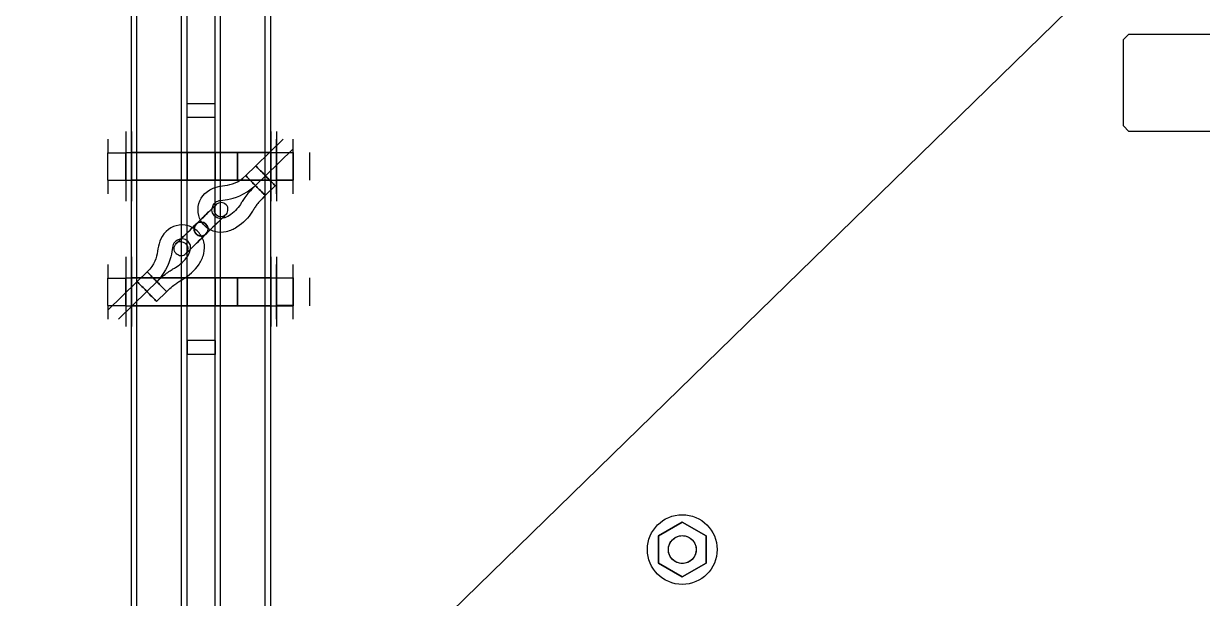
# Model space of a CAD drawing. Extents: x 0 to 2438, y 0 to 2056.
# Drawn here: x 715.5 to 926.7, y 599.9 to 703 of the extents above; entities that cross this region are included whole.
import ezdxf

# ---------------------------------------------------------------- set-up
doc = ezdxf.new("R2010")
doc.units = 0
doc.layers.get('0').update_dxf_attribs({"linetype": 'CONTINUOUS'})

msp = doc.modelspace()

# ---------------------------------------------------------------- linework, layer by layer
at = {"color": 253}
for p, q in [((734.773, 409.631), (734.773, 957.633)), ((735.771, 409.631), (735.771, 957.633)), ((743.772, 409.631), (743.772, 957.633)), ((744.77, 409.631), (744.77, 957.633)), ((749.773, 409.631), (749.773, 957.633)), ((750.771, 409.631), (750.771, 957.633)), ((758.772, 409.631), (758.772, 957.633)), ((759.77, 409.631), (759.77, 957.633)), ((377.575, 192.845), (1132.58, 929.869)), ((377.575, 192.845), (1108.26, 906.134)), ((377.575, 192.845), (1108.26, 906.134)), ((913.574, 701.132), (912.576, 700.133)), ((913.574, 701.132), (912.576, 700.133)), ((912.576, 684.632), (912.576, 700.133)), ((912.576, 684.632), (912.576, 700.133)), ((913.574, 701.132), (1026.58, 701.132)), ((913.574, 701.132), (1026.58, 701.132)), ((744.77, 686.135), (744.77, 688.633)), ((744.77, 686.135), (744.77, 688.633)), ((749.773, 688.633), (744.77, 688.633)), ((749.773, 686.135), (749.773, 688.633)), ((744.77, 646.134), (744.77, 686.135)), ((749.773, 686.135), (744.77, 686.135)), ((744.77, 646.134), (744.77, 686.135)), ((749.773, 646.134), (749.773, 686.135)), ((913.574, 683.634), (912.576, 684.632)), ((913.574, 683.634), (912.576, 684.632)), ((733.771, 683.634), (733.771, 671.135)), ((734.773, 677.383), (734.773, 683.634)), ((734.773, 683.634), (734.773, 671.135)), ((759.77, 677.383), (759.77, 683.634)), ((759.77, 683.634), (759.77, 671.135)), ((760.772, 683.634), (760.772, 671.135)), ((1026.58, 683.634), (913.574, 683.634)), ((1026.58, 683.634), (913.574, 683.634)), ((730.571, 682.29), (730.571, 679.838)), ((733.771, 682.29), (733.771, 679.838)), ((733.771, 682.29), (733.771, 679.838)), ((761.996, 682.29), (757.065, 677.478)), ((758.811, 675.686), (763.771, 680.53)), ((760.772, 679.838), (760.772, 682.29)), ((760.772, 679.838), (760.772, 682.29)), ((763.771, 679.838), (763.771, 682.29)), ((730.571, 674.931), (730.571, 679.838)), ((730.571, 679.838), (733.771, 679.838)), ((733.771, 677.383), (733.771, 679.884)), ((733.771, 679.884), (733.771, 674.882)), ((733.771, 679.838), (733.771, 679.884)), ((733.771, 679.884), (733.771, 679.838)), ((733.771, 679.884), (734.773, 679.884)), ((733.771, 679.884), (753.773, 679.884)), ((733.771, 679.838), (733.771, 679.027)), ((733.771, 679.027), (733.771, 679.838)), ((733.771, 674.931), (733.771, 679.838)), ((733.771, 674.931), (733.771, 679.838)), ((733.771, 679.027), (733.771, 678.198)), ((733.771, 678.198), (733.771, 679.027)), ((734.773, 677.383), (734.773, 679.884)), ((734.773, 679.884), (734.773, 674.882)), ((734.773, 677.383), (734.773, 679.884)), ((734.773, 679.884), (734.773, 674.882)), ((744.77, 679.884), (734.773, 679.884)), ((744.77, 677.383), (744.77, 679.884)), ((744.77, 679.884), (744.77, 674.882)), ((744.77, 677.383), (744.77, 679.884)), ((744.77, 679.884), (744.77, 674.882)), ((749.773, 679.884), (744.77, 679.884)), ((749.773, 677.383), (749.773, 679.884)), ((749.773, 679.884), (749.773, 674.882)), ((749.773, 677.383), (749.773, 679.884)), ((749.773, 679.884), (749.773, 674.882)), ((759.77, 679.884), (749.773, 679.884)), ((753.773, 674.882), (753.773, 679.884)), ((753.773, 679.884), (753.773, 677.383)), ((753.773, 679.884), (763.771, 679.884)), ((759.77, 677.383), (759.77, 679.884)), ((759.77, 679.884), (759.77, 674.882)), ((759.77, 677.383), (759.77, 679.884)), ((759.77, 679.884), (759.77, 674.882)), ((759.77, 679.884), (760.772, 679.884)), ((760.772, 677.383), (760.772, 679.884)), ((760.772, 679.884), (760.772, 674.882)), ((760.772, 677.383), (760.772, 679.884)), ((760.772, 679.884), (760.772, 674.882)), ((760.772, 679.884), (763.771, 679.884)), ((760.772, 679.838), (760.772, 674.931)), ((763.771, 679.838), (760.772, 679.838)), ((760.772, 679.838), (760.772, 674.931)), ((763.771, 677.383), (763.771, 679.884)), ((763.771, 679.884), (763.771, 674.882)), ((763.771, 679.838), (763.771, 674.931)), ((766.77, 674.882), (766.77, 679.884)), ((733.771, 678.198), (733.771, 677.383)), ((733.771, 676.571), (733.771, 678.198)), ((733.771, 674.882), (733.771, 677.383)), ((733.771, 677.383), (733.771, 676.571)), ((733.771, 675.742), (733.771, 676.571)), ((733.771, 676.571), (733.771, 675.742)), ((734.773, 671.135), (734.773, 677.383)), ((734.773, 674.882), (734.773, 677.383)), ((734.773, 674.882), (734.773, 677.383)), ((744.77, 674.882), (744.77, 677.383)), ((744.77, 674.882), (744.77, 677.383)), ((749.773, 674.882), (749.773, 677.383)), ((749.773, 674.882), (749.773, 677.383)), ((753.773, 677.383), (753.773, 674.882)), ((755.276, 675.728), (757.065, 677.478)), ((757.065, 677.478), (757.086, 677.453)), ((757.086, 677.453), (757.065, 677.478)), ((757.086, 677.453), (757.065, 677.478)), ((757.065, 677.478), (757.086, 677.453)), ((757.086, 677.453), (757.149, 677.386)), ((757.149, 677.386), (757.086, 677.453)), ((757.149, 677.386), (757.086, 677.453)), ((757.086, 677.453), (757.149, 677.386)), ((757.149, 677.386), (757.255, 677.28)), ((757.255, 677.28), (757.149, 677.386)), ((757.255, 677.28), (757.149, 677.386)), ((757.149, 677.386), (757.255, 677.28)), ((757.255, 677.28), (757.393, 677.139)), ((757.393, 677.139), (757.255, 677.28)), ((757.393, 677.139), (757.255, 677.28)), ((757.255, 677.28), (757.393, 677.139)), ((757.393, 677.139), (757.558, 676.97)), ((757.558, 676.97), (757.393, 677.139)), ((757.558, 676.97), (757.393, 677.139)), ((757.393, 677.139), (757.558, 676.97)), ((757.558, 676.97), (757.742, 676.779)), ((757.742, 676.779), (757.558, 676.97)), ((757.742, 676.779), (757.558, 676.97)), ((757.558, 676.97), (757.742, 676.779)), ((757.742, 676.779), (757.936, 676.582)), ((757.936, 676.582), (757.742, 676.779)), ((757.936, 676.582), (757.742, 676.779)), ((757.742, 676.779), (757.936, 676.582)), ((757.936, 676.582), (758.134, 676.381)), ((758.134, 676.381), (757.936, 676.582)), ((758.134, 676.381), (757.936, 676.582)), ((757.936, 676.582), (758.134, 676.381)), ((758.134, 676.381), (758.317, 676.194)), ((758.317, 676.194), (758.134, 676.381)), ((758.317, 676.194), (758.134, 676.381)), ((758.134, 676.381), (758.317, 676.194)), ((758.317, 676.194), (758.483, 676.025)), ((758.483, 676.025), (758.317, 676.194)), ((758.483, 676.025), (758.317, 676.194)), ((758.317, 676.194), (758.483, 676.025)), ((759.77, 671.135), (759.77, 677.383)), ((759.77, 674.882), (759.77, 677.383)), ((759.77, 674.882), (759.77, 677.383)), ((760.772, 674.882), (760.772, 677.383)), ((760.772, 674.882), (760.772, 677.383)), ((763.771, 674.882), (763.771, 677.383)), ((730.571, 674.931), (730.571, 672.476)), ((730.571, 674.931), (733.771, 674.931)), ((733.771, 674.931), (733.771, 675.742)), ((733.771, 675.742), (733.771, 674.931)), ((733.771, 674.931), (733.771, 674.882)), ((733.771, 674.882), (733.771, 674.931)), ((733.771, 674.931), (733.771, 672.476)), ((733.771, 674.931), (733.771, 672.476)), ((733.771, 674.882), (734.773, 674.882)), ((733.771, 674.882), (753.773, 674.882)), ((744.77, 674.882), (734.773, 674.882)), ((749.773, 674.882), (744.77, 674.882)), ((759.77, 674.882), (749.773, 674.882)), ((753.773, 674.882), (763.771, 674.882)), ((758.811, 675.686), (757.022, 673.94)), ((757.022, 673.94), (758.811, 675.686)), ((758.483, 676.025), (758.62, 675.883)), ((758.62, 675.883), (758.483, 676.025)), ((758.62, 675.883), (758.483, 676.025)), ((758.483, 676.025), (758.62, 675.883)), ((758.62, 675.883), (758.723, 675.774)), ((758.723, 675.774), (758.62, 675.883)), ((758.723, 675.774), (758.62, 675.883)), ((758.62, 675.883), (758.723, 675.774)), ((758.723, 675.774), (758.79, 675.707)), ((758.79, 675.707), (758.723, 675.774)), ((758.79, 675.707), (758.723, 675.774)), ((758.723, 675.774), (758.79, 675.707)), ((758.79, 675.707), (758.811, 675.686)), ((758.811, 675.686), (758.79, 675.707)), ((758.811, 675.686), (758.79, 675.707)), ((758.79, 675.707), (758.811, 675.686)), ((758.832, 675.665), (758.811, 675.686)), ((758.811, 675.686), (758.832, 675.665)), ((758.896, 675.598), (758.832, 675.665)), ((758.832, 675.665), (758.896, 675.598)), ((759.001, 675.492), (758.896, 675.598)), ((758.896, 675.598), (759.001, 675.492)), ((759.139, 675.351), (759.001, 675.492)), ((759.001, 675.492), (759.139, 675.351)), ((759.305, 675.178), (759.139, 675.351)), ((759.139, 675.351), (759.305, 675.178)), ((759.492, 674.991), (759.305, 675.178)), ((759.305, 675.178), (759.492, 674.991)), ((759.682, 674.793), (759.492, 674.991)), ((759.492, 674.991), (759.682, 674.793)), ((759.876, 674.592), (759.682, 674.793)), ((759.682, 674.793), (759.876, 674.592)), ((759.77, 674.882), (760.772, 674.882)), ((760.063, 674.405), (759.876, 674.592)), ((759.876, 674.592), (760.063, 674.405)), ((760.229, 674.236), (760.063, 674.405)), ((760.063, 674.405), (760.229, 674.236)), ((760.367, 674.095), (760.229, 674.236)), ((760.229, 674.236), (760.367, 674.095)), ((760.472, 673.985), (760.367, 674.095)), ((760.367, 674.095), (760.472, 673.985)), ((763.771, 674.931), (760.772, 674.931)), ((760.772, 672.476), (760.772, 674.931)), ((760.772, 672.476), (760.772, 674.931)), ((760.772, 674.882), (763.771, 674.882)), ((763.771, 672.476), (763.771, 674.931)), ((757.043, 673.918), (757.022, 673.94)), ((757.022, 673.94), (757.043, 673.918)), ((757.107, 673.851), (757.043, 673.918)), ((757.043, 673.918), (757.107, 673.851)), ((757.213, 673.746), (757.107, 673.851)), ((757.107, 673.851), (757.213, 673.746)), ((757.35, 673.604), (757.213, 673.746)), ((757.213, 673.746), (757.35, 673.604)), ((757.516, 673.435), (757.35, 673.604)), ((757.35, 673.604), (757.516, 673.435)), ((757.7, 673.245), (757.516, 673.435)), ((757.516, 673.435), (757.7, 673.245)), ((757.894, 673.047), (757.7, 673.245)), ((757.7, 673.245), (757.894, 673.047)), ((758.088, 672.846), (757.894, 673.047)), ((757.894, 673.047), (758.088, 672.846)), ((758.275, 672.659), (758.088, 672.846)), ((758.088, 672.846), (758.275, 672.659)), ((758.44, 672.49), (758.275, 672.659)), ((758.275, 672.659), (758.44, 672.49)), ((758.578, 672.349), (758.44, 672.49)), ((758.44, 672.49), (758.578, 672.349)), ((758.68, 672.239), (758.578, 672.349)), ((758.578, 672.349), (758.68, 672.239)), ((758.747, 672.176), (758.68, 672.239)), ((758.68, 672.239), (758.747, 672.176)), ((758.769, 672.151), (758.747, 672.176)), ((758.747, 672.176), (758.769, 672.151)), ((760.557, 673.897), (758.769, 672.151)), ((760.536, 673.918), (760.472, 673.985)), ((760.472, 673.985), (760.536, 673.918)), ((760.557, 673.897), (760.536, 673.918)), ((760.536, 673.918), (760.557, 673.897)), ((748.168, 667.008), (748.168, 667.008)), ((730.571, 659.79), (730.571, 657.338)), ((733.771, 661.134), (733.771, 648.631)), ((733.771, 659.79), (733.771, 657.338)), ((733.771, 659.79), (733.771, 657.338)), ((734.773, 654.883), (734.773, 661.134)), ((734.773, 661.134), (734.773, 648.631)), ((759.77, 654.883), (759.77, 661.134)), ((759.77, 661.134), (759.77, 648.631)), ((760.772, 661.134), (760.772, 648.631)), ((760.772, 657.338), (760.772, 659.79)), ((760.772, 657.338), (760.772, 659.79)), ((763.771, 657.338), (763.771, 659.79)), ((730.571, 652.431), (730.571, 657.338)), ((730.571, 657.338), (733.771, 657.338)), ((733.771, 654.883), (733.771, 657.384)), ((733.771, 657.384), (733.771, 652.381)), ((733.771, 657.338), (733.771, 657.384)), ((733.771, 657.384), (733.771, 657.338)), ((733.771, 657.384), (734.773, 657.384)), ((733.771, 657.384), (753.773, 657.384)), ((733.771, 657.338), (733.771, 656.527)), ((733.771, 656.527), (733.771, 657.338)), ((733.771, 652.431), (733.771, 657.338)), ((733.771, 652.431), (733.771, 657.338)), ((734.773, 654.883), (734.773, 657.384)), ((734.773, 657.384), (734.773, 652.381)), ((734.773, 654.883), (734.773, 657.384)), ((734.773, 657.384), (734.773, 652.381)), ((744.77, 657.384), (734.773, 657.384)), ((737.598, 658.47), (735.806, 656.724)), ((744.77, 654.883), (744.77, 657.384)), ((744.77, 657.384), (744.77, 652.381)), ((744.77, 654.883), (744.77, 657.384)), ((744.77, 657.384), (744.77, 652.381)), ((749.773, 657.384), (744.77, 657.384)), ((749.773, 654.883), (749.773, 657.384)), ((749.773, 657.384), (749.773, 652.381)), ((749.773, 654.883), (749.773, 657.384)), ((749.773, 657.384), (749.773, 652.381)), ((759.77, 657.384), (749.773, 657.384)), ((753.773, 652.381), (753.773, 657.384)), ((753.773, 657.384), (753.773, 654.883)), ((753.773, 657.384), (763.771, 657.384)), ((759.77, 654.883), (759.77, 657.384)), ((759.77, 657.384), (759.77, 652.381)), ((759.77, 654.883), (759.77, 657.384)), ((759.77, 657.384), (759.77, 652.381)), ((759.77, 657.384), (760.772, 657.384)), ((760.772, 654.883), (760.772, 657.384)), ((760.772, 657.384), (760.772, 652.381)), ((760.772, 654.883), (760.772, 657.384)), ((760.772, 657.384), (760.772, 652.381)), ((760.772, 657.384), (763.771, 657.384)), ((760.772, 657.338), (760.772, 652.431)), ((763.771, 657.338), (760.772, 657.338)), ((760.772, 657.338), (760.772, 652.431)), ((763.771, 654.883), (763.771, 657.384)), ((763.771, 657.384), (763.771, 652.381)), ((763.771, 657.338), (763.771, 652.431)), ((766.77, 652.381), (766.77, 657.384)), ((735.806, 656.724), (730.571, 651.612)), ((733.771, 656.527), (733.771, 655.694)), ((733.771, 655.694), (733.771, 656.527)), ((733.771, 655.694), (733.771, 654.883)), ((733.771, 654.071), (733.771, 655.694)), ((735.806, 656.724), (735.831, 656.703)), ((735.831, 656.703), (735.806, 656.724)), ((735.831, 656.703), (735.806, 656.724)), ((735.806, 656.724), (735.831, 656.703)), ((735.831, 656.703), (735.894, 656.636)), ((735.894, 656.636), (735.831, 656.703)), ((735.894, 656.636), (735.831, 656.703)), ((735.831, 656.703), (735.894, 656.636)), ((735.894, 656.636), (736, 656.53)), ((736, 656.53), (735.894, 656.636)), ((736, 656.53), (735.894, 656.636)), ((735.894, 656.636), (736, 656.53)), ((736, 656.53), (736.138, 656.389)), ((736.138, 656.389), (736, 656.53)), ((736.138, 656.389), (736, 656.53)), ((736, 656.53), (736.138, 656.389)), ((736.138, 656.389), (736.304, 656.216)), ((736.304, 656.216), (736.138, 656.389)), ((736.304, 656.216), (736.138, 656.389)), ((736.138, 656.389), (736.304, 656.216)), ((736.304, 656.216), (736.487, 656.029)), ((736.487, 656.029), (736.304, 656.216)), ((736.487, 656.029), (736.304, 656.216)), ((736.304, 656.216), (736.487, 656.029)), ((736.487, 656.029), (736.681, 655.832)), ((736.681, 655.832), (736.487, 656.029)), ((736.681, 655.832), (736.487, 656.029)), ((736.487, 656.029), (736.681, 655.832)), ((736.681, 655.832), (736.875, 655.63)), ((736.875, 655.63), (736.681, 655.832)), ((736.875, 655.63), (736.681, 655.832)), ((736.681, 655.832), (736.875, 655.63)), ((736.875, 655.63), (737.059, 655.443)), ((737.059, 655.443), (736.875, 655.63)), ((737.059, 655.443), (736.875, 655.63)), ((736.875, 655.63), (737.059, 655.443)), ((737.059, 655.443), (737.224, 655.271)), ((737.224, 655.271), (737.059, 655.443)), ((737.224, 655.271), (737.059, 655.443)), ((737.059, 655.443), (737.224, 655.271)), ((737.224, 655.271), (737.362, 655.13)), ((737.362, 655.13), (737.224, 655.271)), ((737.362, 655.13), (737.224, 655.271)), ((737.224, 655.271), (737.362, 655.13)), ((737.362, 655.13), (737.468, 655.024)), ((737.468, 655.024), (737.362, 655.13)), ((737.468, 655.024), (737.362, 655.13)), ((737.362, 655.13), (737.468, 655.024)), ((737.468, 655.024), (737.531, 654.957)), ((737.531, 654.957), (737.468, 655.024)), ((737.531, 654.957), (737.468, 655.024)), ((737.468, 655.024), (737.531, 654.957)), ((737.552, 654.935), (739.345, 656.682)), ((739.345, 656.682), (737.552, 654.935)), ((739.366, 656.661), (739.345, 656.682)), ((739.345, 656.682), (739.366, 656.661)), ((739.429, 656.594), (739.366, 656.661)), ((739.366, 656.661), (739.429, 656.594)), ((739.535, 656.488), (739.429, 656.594)), ((739.429, 656.594), (739.535, 656.488)), ((739.673, 656.343), (739.535, 656.488)), ((739.535, 656.488), (739.673, 656.343)), ((739.838, 656.177), (739.673, 656.343)), ((739.673, 656.343), (739.838, 656.177)), ((740.022, 655.987), (739.838, 656.177)), ((739.838, 656.177), (740.022, 655.987)), ((740.216, 655.789), (740.022, 655.987)), ((740.022, 655.987), (740.216, 655.789)), ((740.41, 655.588), (740.216, 655.789)), ((740.216, 655.789), (740.41, 655.588)), ((740.593, 655.398), (740.41, 655.588)), ((740.41, 655.588), (740.593, 655.398)), ((740.763, 655.228), (740.593, 655.398)), ((740.593, 655.398), (740.763, 655.228)), ((740.9, 655.087), (740.763, 655.228)), ((740.763, 655.228), (740.9, 655.087)), ((741.003, 654.981), (740.9, 655.087)), ((740.9, 655.087), (741.003, 654.981)), ((732.473, 649.975), (737.552, 654.935)), ((733.771, 652.381), (733.771, 654.883)), ((733.771, 654.883), (733.771, 654.071)), ((733.771, 653.242), (733.771, 654.071)), ((733.771, 654.071), (733.771, 653.242)), ((733.771, 652.431), (733.771, 653.242)), ((733.771, 653.242), (733.771, 652.431)), ((734.773, 648.631), (734.773, 654.883)), ((734.773, 652.381), (734.773, 654.883)), ((734.773, 652.381), (734.773, 654.883)), ((737.531, 654.957), (737.552, 654.935)), ((737.552, 654.935), (737.531, 654.957)), ((737.552, 654.935), (737.531, 654.957)), ((737.531, 654.957), (737.552, 654.935)), ((737.577, 654.914), (737.552, 654.935)), ((737.552, 654.935), (737.577, 654.914)), ((737.641, 654.847), (737.577, 654.914)), ((737.577, 654.914), (737.641, 654.847)), ((737.747, 654.741), (737.641, 654.847)), ((737.641, 654.847), (737.747, 654.741)), ((737.884, 654.597), (737.747, 654.741)), ((737.747, 654.741), (737.884, 654.597)), ((738.05, 654.427), (737.884, 654.597)), ((737.884, 654.597), (738.05, 654.427)), ((738.233, 654.241), (738.05, 654.427)), ((738.05, 654.427), (738.233, 654.241)), ((738.427, 654.043), (738.233, 654.241)), ((738.233, 654.241), (738.427, 654.043)), ((738.621, 653.842), (738.427, 654.043)), ((738.427, 654.043), (738.621, 653.842)), ((738.808, 653.655), (738.621, 653.842)), ((738.621, 653.842), (738.808, 653.655)), ((738.971, 653.482), (738.808, 653.655)), ((738.808, 653.655), (738.971, 653.482)), ((739.108, 653.341), (738.971, 653.482)), ((738.971, 653.482), (739.108, 653.341)), ((739.214, 653.235), (739.108, 653.341)), ((739.108, 653.341), (739.214, 653.235)), ((739.278, 653.168), (739.214, 653.235)), ((739.214, 653.235), (739.278, 653.168)), ((739.302, 653.147), (739.278, 653.168)), ((739.278, 653.168), (739.302, 653.147)), ((739.302, 653.147), (741.091, 654.893)), ((741.066, 654.914), (741.003, 654.981)), ((741.003, 654.981), (741.066, 654.914)), ((741.091, 654.893), (741.066, 654.914)), ((741.066, 654.914), (741.091, 654.893)), ((744.77, 652.381), (744.77, 654.883)), ((744.77, 652.381), (744.77, 654.883)), ((749.773, 652.381), (749.773, 654.883)), ((749.773, 652.381), (749.773, 654.883)), ((753.773, 654.883), (753.773, 652.381)), ((759.77, 648.631), (759.77, 654.883)), ((759.77, 652.381), (759.77, 654.883)), ((759.77, 652.381), (759.77, 654.883)), ((760.772, 652.381), (760.772, 654.883)), ((760.772, 652.381), (760.772, 654.883)), ((763.771, 652.381), (763.771, 654.883)), ((730.571, 652.431), (730.571, 649.975)), ((730.571, 652.431), (733.771, 652.431)), ((733.771, 652.431), (733.771, 652.381)), ((733.771, 652.381), (733.771, 652.431)), ((733.771, 652.431), (733.771, 649.975)), ((733.771, 652.431), (733.771, 649.975)), ((733.771, 652.381), (734.773, 652.381)), ((733.771, 652.381), (753.773, 652.381)), ((744.77, 652.381), (734.773, 652.381)), ((749.773, 652.381), (744.77, 652.381)), ((759.77, 652.381), (749.773, 652.381)), ((753.773, 652.381), (763.771, 652.381)), ((759.77, 652.381), (760.772, 652.381)), ((763.771, 652.431), (760.772, 652.431)), ((760.772, 649.975), (760.772, 652.431)), ((760.772, 649.975), (760.772, 652.431)), ((760.772, 652.381), (763.771, 652.381)), ((763.771, 649.975), (763.771, 652.431)), ((744.77, 646.134), (744.77, 643.632)), ((744.77, 646.134), (744.77, 643.632)), ((749.773, 646.134), (744.77, 646.134)), ((749.773, 646.134), (749.773, 643.632)), ((749.773, 643.632), (744.77, 643.632)), ((829.271, 611.085), (833.522, 613.541)), ((829.271, 611.085), (833.522, 613.541)), ((829.271, 611.085), (833.522, 613.541)), ((829.271, 611.085), (833.522, 613.541)), ((833.522, 613.541), (829.271, 611.085)), ((837.773, 611.085), (833.522, 613.541)), ((837.773, 611.085), (833.522, 613.541)), ((837.773, 611.085), (833.522, 613.541)), ((837.773, 611.085), (833.522, 613.541)), ((833.522, 613.541), (837.773, 611.085)), ((829.271, 611.085), (829.271, 606.178)), ((829.271, 611.085), (829.271, 606.178)), ((829.271, 611.085), (829.271, 606.178)), ((829.271, 611.085), (829.271, 606.178)), ((829.271, 606.178), (829.271, 611.085)), ((837.773, 611.085), (837.773, 606.178)), ((837.773, 611.085), (837.773, 606.178)), ((837.773, 611.085), (837.773, 606.178)), ((837.773, 611.085), (837.773, 606.178)), ((837.773, 606.178), (837.773, 611.085)), ((833.522, 603.726), (829.271, 606.178)), ((833.522, 603.726), (829.271, 606.178)), ((833.522, 603.726), (829.271, 606.178)), ((833.522, 603.726), (829.271, 606.178)), ((829.271, 606.178), (833.522, 603.726)), ((833.522, 603.726), (837.773, 606.178)), ((833.522, 603.726), (837.773, 606.178)), ((833.522, 603.726), (837.773, 606.178)), ((833.522, 603.726), (837.773, 606.178)), ((837.773, 606.178), (833.522, 603.726))]:
    msp.add_line(p, q, dxfattribs=at)
for points in [[(747.945, 672.504), (750.401, 674.751), (752.627, 673.047), (755.276, 675.728)], [(755.276, 675.728), (755.276, 675.732), (755.368, 675.633), (755.53, 675.467)], [(755.53, 675.467), (755.368, 675.633), (755.276, 675.732), (755.276, 675.728)], [(755.53, 675.467), (755.692, 675.301), (755.922, 675.068), (756.147, 674.836)], [(756.147, 674.836), (755.922, 675.068), (755.692, 675.301), (755.53, 675.467)], [(756.147, 674.836), (756.377, 674.599), (756.606, 674.366), (756.765, 674.204)], [(756.765, 674.204), (756.606, 674.366), (756.377, 674.599), (756.147, 674.836)], [(756.765, 674.204), (756.931, 674.035), (757.022, 673.94), (757.022, 673.94)], [(757.022, 673.94), (757.022, 673.94), (756.931, 674.035), (756.765, 674.204)], [(746.845, 668.591), (746.502, 670.003), (746.915, 671.477), (747.945, 672.504)], [(749.692, 670.715), (750.351, 671.936), (752.842, 670.384), (757.022, 673.94)], [(757.022, 673.94), (756.091, 673.033), (755.534, 672.377), (755.138, 671.826)], [(758.769, 672.151), (757.908, 671.311), (757.463, 670.775), (757.167, 670.366)], [(749.861, 670.405), (749.653, 670.204), (749.155, 669.72), (748.485, 669.068)], [(748.891, 669.463), (749.575, 670.133), (749.977, 670.525), (749.977, 670.521)], [(749.268, 669.209), (749.131, 669.685), (749.325, 670.38), (749.692, 670.715)], [(749.875, 670.412), (749.709, 670.207), (749.614, 669.95), (749.6, 669.689)], [(749.797, 670.338), (749.801, 670.338), (749.815, 670.352), (749.875, 670.412)], [(749.829, 670.37), (749.812, 670.352), (749.801, 670.341), (749.797, 670.338)], [(749.903, 670.44), (749.889, 670.429), (749.861, 670.401), (749.829, 670.37)], [(749.977, 670.521), (749.974, 670.521), (749.935, 670.482), (749.861, 670.405)], [(749.924, 670.468), (749.914, 670.458), (749.928, 670.468), (749.903, 670.44)], [(749.956, 670.5), (749.942, 670.489), (749.931, 670.479), (749.924, 670.468)], [(749.977, 670.521), (749.977, 670.525), (749.963, 670.511), (749.956, 670.5)], [(749.981, 670.525), (749.977, 670.521), (749.974, 670.521), (749.977, 670.521)], [(750.866, 670.877), (750.542, 670.881), (750.214, 670.75), (749.981, 670.525)], [(751.745, 670.5), (751.515, 670.733), (751.194, 670.874), (750.866, 670.877)], [(751.727, 668.736), (752.027, 668.884), (752.348, 669.999), (751.745, 670.5)], [(754.313, 670.553), (753.872, 669.883), (753.103, 669.04), (752.348, 668.57)], [(754.662, 671.103), (754.528, 670.895), (754.426, 670.719), (754.313, 670.553)], [(755.138, 671.826), (754.944, 671.555), (754.786, 671.311), (754.662, 671.103)], [(757.167, 670.366), (757.019, 670.158), (756.902, 669.978), (756.786, 669.787)], [(746.305, 666.937), (747.257, 667.865), (748.213, 668.8), (748.891, 669.463)], [(748.485, 669.068), (747.882, 668.479), (747.141, 667.755), (746.397, 667.029)], [(747.882, 666.768), (747.395, 667.265), (747.028, 667.886), (746.845, 668.591)], [(751.064, 668.087), (750.408, 667.448), (749.286, 666.355), (748.143, 665.24)], [(748.15, 665.244), (750.03, 667.082), (751.769, 668.778), (751.724, 668.733)], [(749.67, 668.514), (749.469, 668.715), (749.328, 668.973), (749.268, 669.209)], [(749.6, 669.689), (749.586, 669.428), (749.66, 669.163), (749.804, 668.941)], [(750.358, 668.091), (750.122, 668.158), (749.872, 668.306), (749.67, 668.514)], [(749.804, 668.941), (750.094, 668.482), (750.697, 668.263), (751.216, 668.429)], [(751.237, 668.094), (750.891, 668.016), (750.595, 668.024), (750.358, 668.091)], [(751.724, 668.733), (751.724, 668.733), (751.487, 668.503), (751.064, 668.087)], [(751.216, 668.429), (752.115, 668.93), (751.582, 668.676), (751.724, 668.733)], [(752.348, 668.57), (751.971, 668.33), (751.582, 668.168), (751.237, 668.094)], [(751.724, 668.733), (751.713, 668.722), (751.727, 668.736), (751.727, 668.736)], [(756.391, 669.163), (755.774, 668.246), (754.856, 667.205), (753.685, 666.457)], [(756.786, 669.787), (756.669, 669.597), (756.546, 669.396), (756.391, 669.163)], [(740.999, 665.723), (738.692, 663.321), (740.343, 661.053), (737.598, 658.47)], [(744.936, 666.725), (743.532, 667.106), (742.05, 666.725), (740.999, 665.723)], [(743.839, 664.531), (744.478, 665.155), (745.388, 666.041), (746.305, 666.937)], [(744.312, 664.99), (744.915, 665.579), (745.652, 666.302), (746.397, 667.029)], [(746.735, 665.646), (746.249, 666.143), (745.638, 666.528), (744.936, 666.725)], [(746.111, 665.67), (746.019, 665.907), (746.005, 666.133), (746.037, 666.334)], [(746.481, 665.166), (746.185, 665.402), (746.012, 665.783), (746.023, 666.164)], [(746.023, 666.147), (746.012, 665.459), (746.566, 664.891), (747.257, 664.884)], [(747.286, 667.381), (746.598, 667.392), (746.03, 666.838), (746.023, 666.147)], [(747.272, 667.381), (746.58, 667.381), (746.023, 666.824), (746.023, 666.133)], [(746.023, 666.164), (746.03, 666.468), (746.15, 666.768), (746.361, 666.99)], [(746.023, 666.133), (746.023, 665.445), (746.58, 664.884), (747.272, 664.884)], [(746.037, 666.334), (746.086, 666.623), (746.22, 666.856), (746.397, 667.029)], [(746.375, 665.261), (746.259, 665.381), (746.167, 665.526), (746.111, 665.67)], [(746.361, 666.99), (746.615, 667.265), (747.007, 667.413), (747.381, 667.378)], [(747.102, 667.371), (746.809, 667.332), (746.573, 667.198), (746.397, 667.029)], [(747.776, 663.822), (747.593, 664.524), (747.222, 665.145), (746.735, 665.646)], [(747.762, 667.283), (747.529, 667.381), (747.3, 667.399), (747.102, 667.371)], [(747.257, 664.884), (747.945, 664.873), (748.513, 665.427), (748.52, 666.119)], [(748.52, 666.133), (748.52, 666.824), (747.959, 667.381), (747.272, 667.381)], [(747.272, 664.884), (747.959, 664.884), (748.52, 665.445), (748.52, 666.133)], [(748.52, 666.119), (748.531, 666.81), (747.977, 667.374), (747.286, 667.381)], [(747.381, 667.378), (747.684, 667.353), (747.977, 667.212), (748.182, 666.99)], [(748.168, 667.008), (748.048, 667.127), (747.907, 667.223), (747.762, 667.283)], [(749.685, 665.685), (748.983, 665.882), (748.372, 666.267), (747.882, 666.768)], [(748.52, 666.133), (748.524, 665.755), (748.344, 665.381), (748.044, 665.152)], [(748.506, 665.935), (748.457, 665.642), (748.319, 665.409), (748.143, 665.24)], [(748.168, 667.008), (748.284, 666.884), (748.376, 666.743), (748.432, 666.598)], [(748.182, 666.99), (748.397, 666.761), (748.52, 666.447), (748.52, 666.133)], [(748.432, 666.598), (748.524, 666.362), (748.538, 666.133), (748.506, 665.935)], [(751.777, 665.653), (751.103, 665.501), (750.387, 665.487), (749.685, 665.685)], [(753.685, 666.457), (753.092, 666.083), (752.454, 665.801), (751.777, 665.653)], [(742.745, 663.935), (741.507, 663.303), (742.999, 660.774), (739.345, 656.682)], [(742.442, 662.654), (742.446, 662.979), (742.583, 663.303), (742.819, 663.533)], [(744.587, 663.515), (743.267, 664.369), (742.576, 663.296), (742.819, 663.536)], [(744.259, 664.319), (743.786, 664.471), (743.088, 664.291), (742.745, 663.935)], [(742.819, 663.536), (742.819, 663.533), (743.193, 663.9), (743.839, 664.531)], [(742.819, 663.536), (742.819, 663.536), (742.862, 663.575), (742.936, 663.649)], [(742.819, 663.533), (742.819, 663.536), (742.819, 663.536), (742.819, 663.536)], [(742.936, 663.649), (743.144, 663.854), (743.638, 664.333), (744.312, 664.99)], [(744.947, 663.9), (744.746, 664.104), (744.495, 664.256), (744.259, 664.319)], [(744.672, 661.864), (745.063, 662.333), (745.024, 663.088), (744.587, 663.515)], [(745.723, 662.877), (746.129, 663.272), (746.82, 663.945), (744.672, 661.864)], [(745.349, 663.201), (745.292, 663.441), (745.148, 663.695), (744.947, 663.9)], [(748.143, 665.24), (747.208, 664.326), (746.277, 663.416), (745.617, 662.771)], [(745.635, 662.788), (746.301, 663.437), (747.226, 664.341), (748.15, 665.244)], [(746.375, 665.261), (746.495, 665.138), (746.637, 665.043), (746.781, 664.986)], [(747.335, 664.884), (747.028, 664.87), (746.718, 664.972), (746.481, 665.166)], [(746.781, 664.986), (747.014, 664.884), (747.243, 664.866), (747.441, 664.894)], [(748.044, 665.152), (747.843, 664.993), (747.589, 664.898), (747.335, 664.884)], [(747.441, 664.894), (747.73, 664.937), (747.966, 665.067), (748.143, 665.24)], [(747.755, 661.726), (747.921, 662.397), (747.952, 663.113), (747.776, 663.822)], [(742.798, 661.769), (742.569, 662.002), (742.438, 662.326), (742.442, 662.654)], [(742.798, 661.769), (743.024, 661.532), (743.349, 661.395), (743.677, 661.391)], [(743.677, 661.391), (744.001, 661.384), (744.329, 661.515), (744.562, 661.744)], [(744.463, 661.652), (744.4, 661.592), (744.361, 661.557), (744.552, 661.741)], [(744.629, 661.811), (744.608, 661.79), (744.53, 661.716), (744.463, 661.652)], [(744.552, 661.741), (744.721, 661.903), (745.211, 662.383), (745.723, 662.877)], [(745.617, 662.771), (744.954, 662.122), (744.562, 661.744), (744.566, 661.748)], [(744.562, 661.744), (744.569, 661.748), (744.566, 661.744), (744.566, 661.748)], [(744.566, 661.748), (744.569, 661.751), (744.665, 661.843), (744.848, 662.019)], [(744.566, 661.748), (744.566, 661.744), (744.569, 661.748), (744.573, 661.755)], [(744.573, 661.755), (744.576, 661.755), (744.58, 661.762), (744.583, 661.765)], [(744.583, 661.765), (744.59, 661.772), (744.605, 661.783), (744.622, 661.804)], [(744.622, 661.804), (744.64, 661.822), (744.654, 661.836), (744.629, 661.811)], [(744.827, 661.225), (745.074, 661.596), (745.243, 661.98), (745.328, 662.323)], [(744.848, 662.019), (745.028, 662.199), (745.299, 662.46), (745.635, 662.788)], [(745.328, 662.323), (745.412, 662.668), (745.412, 662.965), (745.349, 663.201)], [(746.905, 659.839), (747.293, 660.421), (747.589, 661.056), (747.755, 661.726)], [(742.237, 658.975), (742.449, 659.098), (742.625, 659.201), (742.795, 659.306)], [(742.795, 659.306), (743.476, 659.733), (744.336, 660.481), (744.827, 661.225)], [(744.135, 657.197), (745.067, 657.793), (746.129, 658.682), (746.905, 659.839)], [(737.598, 658.47), (737.595, 658.474), (737.69, 658.375), (737.852, 658.209)], [(737.852, 658.209), (737.69, 658.375), (737.595, 658.474), (737.598, 658.47)], [(737.852, 658.209), (738.015, 658.043), (738.24, 657.811), (738.47, 657.578)], [(738.47, 657.578), (738.24, 657.811), (738.015, 658.043), (737.852, 658.209)], [(738.47, 657.578), (738.699, 657.341), (738.925, 657.109), (739.087, 656.943)], [(739.087, 656.943), (738.925, 657.109), (738.699, 657.341), (738.47, 657.578)], [(739.345, 656.682), (740.272, 657.588), (740.943, 658.132), (741.5, 658.513)], [(741.5, 658.513), (741.779, 658.7), (742.026, 658.855), (742.237, 658.975)], [(743.497, 656.819), (743.691, 656.932), (743.899, 657.049), (744.135, 657.197)], [(739.087, 656.943), (739.249, 656.777), (739.345, 656.682), (739.345, 656.682)], [(739.345, 656.682), (739.345, 656.682), (739.249, 656.777), (739.087, 656.943)], [(741.091, 654.893), (741.948, 655.733), (742.498, 656.167), (742.915, 656.449)], [(742.915, 656.449), (743.126, 656.594), (743.306, 656.706), (743.497, 656.819)], [(827.271, 608.633), (827.271, 612.084), (830.068, 614.885), (833.522, 614.885)], [(827.271, 608.633), (827.271, 612.084), (830.068, 614.885), (833.522, 614.885)], [(827.271, 608.633), (827.271, 612.084), (830.068, 614.885), (833.522, 614.885)], [(827.271, 608.633), (827.271, 612.084), (830.068, 614.885), (833.522, 614.885)], [(827.271, 608.633), (827.271, 612.084), (830.068, 614.885), (833.522, 614.885)], [(827.271, 608.633), (827.271, 612.084), (830.068, 614.885), (833.522, 614.885)], [(827.271, 608.633), (827.271, 612.084), (830.068, 614.885), (833.522, 614.885)], [(833.522, 614.885), (836.972, 614.885), (839.77, 612.084), (839.77, 608.633)], [(833.522, 614.885), (836.972, 614.885), (839.77, 612.084), (839.77, 608.633)], [(833.522, 614.885), (836.972, 614.885), (839.77, 612.084), (839.77, 608.633)], [(833.522, 614.885), (836.972, 614.885), (839.77, 612.084), (839.77, 608.633)], [(833.522, 614.885), (836.972, 614.885), (839.77, 612.084), (839.77, 608.633)], [(833.522, 614.885), (836.972, 614.885), (839.77, 612.084), (839.77, 608.633)], [(833.522, 614.885), (836.972, 614.885), (839.77, 612.084), (839.77, 608.633)], [(831.021, 608.633), (831.021, 610.013), (832.139, 611.131), (833.522, 611.131)], [(831.021, 608.633), (831.021, 610.013), (832.139, 611.131), (833.522, 611.131)], [(831.021, 608.633), (831.021, 610.013), (832.139, 611.131), (833.522, 611.131)], [(831.021, 608.633), (831.021, 610.013), (832.139, 611.131), (833.522, 611.131)], [(831.021, 608.633), (831.021, 610.013), (832.139, 611.131), (833.522, 611.131)], [(831.021, 608.633), (831.021, 610.013), (832.139, 611.131), (833.522, 611.131)], [(831.021, 608.633), (831.021, 610.013), (832.139, 611.131), (833.522, 611.131)], [(831.021, 608.633), (831.021, 610.013), (832.139, 611.131), (833.522, 611.131)], [(831.021, 608.633), (831.021, 610.013), (832.139, 611.131), (833.522, 611.131)], [(831.021, 608.633), (831.021, 610.013), (832.139, 611.131), (833.522, 611.131)], [(831.021, 608.633), (831.021, 610.013), (832.139, 611.131), (833.522, 611.131)], [(831.021, 608.633), (831.021, 610.013), (832.139, 611.131), (833.522, 611.131)], [(831.021, 608.633), (831.021, 610.013), (832.139, 611.131), (833.522, 611.131)], [(831.021, 608.633), (831.021, 610.013), (832.139, 611.131), (833.522, 611.131)], [(831.021, 608.633), (831.021, 610.013), (832.139, 611.131), (833.522, 611.131)], [(831.021, 608.633), (831.021, 610.013), (832.139, 611.131), (833.522, 611.131)], [(831.021, 608.633), (831.021, 610.013), (832.139, 611.131), (833.522, 611.131)], [(831.021, 608.633), (831.021, 610.013), (832.139, 611.131), (833.522, 611.131)], [(831.635, 610.274), (832.002, 610.697), (832.496, 610.979), (833.042, 611.085)], [(833.042, 611.085), (833.36, 611.149), (833.684, 611.149), (833.998, 611.085)], [(833.522, 611.131), (834.901, 611.131), (836.02, 610.013), (836.02, 608.633)], [(833.522, 611.131), (834.901, 611.131), (836.02, 610.013), (836.02, 608.633)], [(833.522, 611.131), (834.901, 611.131), (836.02, 610.013), (836.02, 608.633)], [(833.522, 611.131), (834.901, 611.131), (836.02, 610.013), (836.02, 608.633)], [(833.522, 611.131), (834.901, 611.131), (836.02, 610.013), (836.02, 608.633)], [(833.522, 611.131), (834.901, 611.131), (836.02, 610.013), (836.02, 608.633)], [(833.522, 611.131), (834.901, 611.131), (836.02, 610.013), (836.02, 608.633)], [(833.522, 611.131), (834.901, 611.131), (836.02, 610.013), (836.02, 608.633)], [(833.522, 611.131), (834.901, 611.131), (836.02, 610.013), (836.02, 608.633)], [(833.522, 611.131), (834.901, 611.131), (836.02, 610.013), (836.02, 608.633)], [(833.522, 611.131), (834.901, 611.131), (836.02, 610.013), (836.02, 608.633)], [(833.522, 611.131), (834.901, 611.131), (836.02, 610.013), (836.02, 608.633)], [(833.522, 611.131), (834.901, 611.131), (836.02, 610.013), (836.02, 608.633)], [(833.522, 611.131), (834.901, 611.131), (836.02, 610.013), (836.02, 608.633)], [(833.522, 611.131), (834.901, 611.131), (836.02, 610.013), (836.02, 608.633)], [(833.522, 611.131), (834.901, 611.131), (836.02, 610.013), (836.02, 608.633)], [(833.522, 611.131), (834.901, 611.131), (836.02, 610.013), (836.02, 608.633)], [(833.522, 611.131), (834.901, 611.131), (836.02, 610.013), (836.02, 608.633)], [(833.998, 611.085), (834.545, 610.979), (835.043, 610.697), (835.406, 610.274)], [(833.522, 602.382), (830.068, 602.382), (827.271, 605.183), (827.271, 608.633)], [(833.522, 602.382), (830.068, 602.382), (827.271, 605.183), (827.271, 608.633)], [(833.522, 602.382), (830.068, 602.382), (827.271, 605.183), (827.271, 608.633)], [(833.522, 602.382), (830.068, 602.382), (827.271, 605.183), (827.271, 608.633)], [(833.522, 602.382), (830.068, 602.382), (827.271, 605.183), (827.271, 608.633)], [(833.522, 602.382), (830.068, 602.382), (827.271, 605.183), (827.271, 608.633)], [(833.522, 602.382), (830.068, 602.382), (827.271, 605.183), (827.271, 608.633)], [(831.159, 607.822), (830.975, 608.348), (830.975, 608.919), (831.159, 609.445)], [(833.522, 606.132), (832.139, 606.132), (831.021, 607.254), (831.021, 608.633)], [(833.522, 606.132), (832.139, 606.132), (831.021, 607.254), (831.021, 608.633)], [(833.522, 606.132), (832.139, 606.132), (831.021, 607.254), (831.021, 608.633)], [(833.522, 606.132), (832.139, 606.132), (831.021, 607.254), (831.021, 608.633)], [(833.522, 606.132), (832.139, 606.132), (831.021, 607.254), (831.021, 608.633)], [(833.522, 606.132), (832.139, 606.132), (831.021, 607.254), (831.021, 608.633)], [(833.522, 606.132), (832.139, 606.132), (831.021, 607.254), (831.021, 608.633)], [(833.522, 606.132), (832.139, 606.132), (831.021, 607.254), (831.021, 608.633)], [(833.522, 606.132), (832.139, 606.132), (831.021, 607.254), (831.021, 608.633)], [(833.522, 606.132), (832.139, 606.132), (831.021, 607.254), (831.021, 608.633)], [(833.522, 606.132), (832.139, 606.132), (831.021, 607.254), (831.021, 608.633)], [(833.522, 606.132), (832.139, 606.132), (831.021, 607.254), (831.021, 608.633)], [(833.522, 606.132), (832.139, 606.132), (831.021, 607.254), (831.021, 608.633)], [(833.522, 606.132), (832.139, 606.132), (831.021, 607.254), (831.021, 608.633)], [(833.522, 606.132), (832.139, 606.132), (831.021, 607.254), (831.021, 608.633)], [(833.522, 606.132), (832.139, 606.132), (831.021, 607.254), (831.021, 608.633)], [(833.522, 606.132), (832.139, 606.132), (831.021, 607.254), (831.021, 608.633)], [(833.522, 606.132), (832.139, 606.132), (831.021, 607.254), (831.021, 608.633)], [(831.159, 609.445), (831.261, 609.752), (831.423, 610.034), (831.635, 610.274)], [(836.02, 608.633), (836.02, 607.254), (834.901, 606.132), (833.522, 606.132)], [(836.02, 608.633), (836.02, 607.254), (834.901, 606.132), (833.522, 606.132)], [(836.02, 608.633), (836.02, 607.254), (834.901, 606.132), (833.522, 606.132)], [(836.02, 608.633), (836.02, 607.254), (834.901, 606.132), (833.522, 606.132)], [(839.77, 608.633), (839.77, 605.183), (836.972, 602.382), (833.522, 602.382)], [(836.02, 608.633), (836.02, 607.254), (834.901, 606.132), (833.522, 606.132)], [(836.02, 608.633), (836.02, 607.254), (834.901, 606.132), (833.522, 606.132)], [(836.02, 608.633), (836.02, 607.254), (834.901, 606.132), (833.522, 606.132)], [(836.02, 608.633), (836.02, 607.254), (834.901, 606.132), (833.522, 606.132)], [(836.02, 608.633), (836.02, 607.254), (834.901, 606.132), (833.522, 606.132)], [(836.02, 608.633), (836.02, 607.254), (834.901, 606.132), (833.522, 606.132)], [(839.77, 608.633), (839.77, 605.183), (836.972, 602.382), (833.522, 602.382)], [(839.77, 608.633), (839.77, 605.183), (836.972, 602.382), (833.522, 602.382)], [(836.02, 608.633), (836.02, 607.254), (834.901, 606.132), (833.522, 606.132)], [(836.02, 608.633), (836.02, 607.254), (834.901, 606.132), (833.522, 606.132)], [(839.77, 608.633), (839.77, 605.183), (836.972, 602.382), (833.522, 602.382)], [(839.77, 608.633), (839.77, 605.183), (836.972, 602.382), (833.522, 602.382)], [(836.02, 608.633), (836.02, 607.254), (834.901, 606.132), (833.522, 606.132)], [(836.02, 608.633), (836.02, 607.254), (834.901, 606.132), (833.522, 606.132)], [(839.77, 608.633), (839.77, 605.183), (836.972, 602.382), (833.522, 602.382)], [(839.77, 608.633), (839.77, 605.183), (836.972, 602.382), (833.522, 602.382)], [(836.02, 608.633), (836.02, 607.254), (834.901, 606.132), (833.522, 606.132)], [(836.02, 608.633), (836.02, 607.254), (834.901, 606.132), (833.522, 606.132)], [(836.02, 608.633), (836.02, 607.254), (834.901, 606.132), (833.522, 606.132)], [(836.02, 608.633), (836.02, 607.254), (834.901, 606.132), (833.522, 606.132)], [(835.406, 610.274), (835.618, 610.034), (835.78, 609.752), (835.886, 609.445)], [(835.886, 609.445), (835.974, 609.184), (836.02, 608.909), (836.02, 608.633)], [(836.02, 608.633), (836.02, 608.358), (835.974, 608.083), (835.886, 607.822)], [(831.635, 606.993), (831.423, 607.236), (831.261, 607.515), (831.159, 607.822)], [(833.042, 606.178), (832.496, 606.287), (832.002, 606.573), (831.635, 606.993)], [(835.406, 606.993), (835.043, 606.573), (834.545, 606.287), (833.998, 606.178)], [(835.886, 607.822), (835.78, 607.515), (835.618, 607.236), (835.406, 606.993)], [(833.998, 606.178), (833.684, 606.118), (833.36, 606.118), (833.042, 606.178)]]:
    msp.add_open_spline(points, degree=3, dxfattribs=at)

doc.saveas('drawing.dxf')
